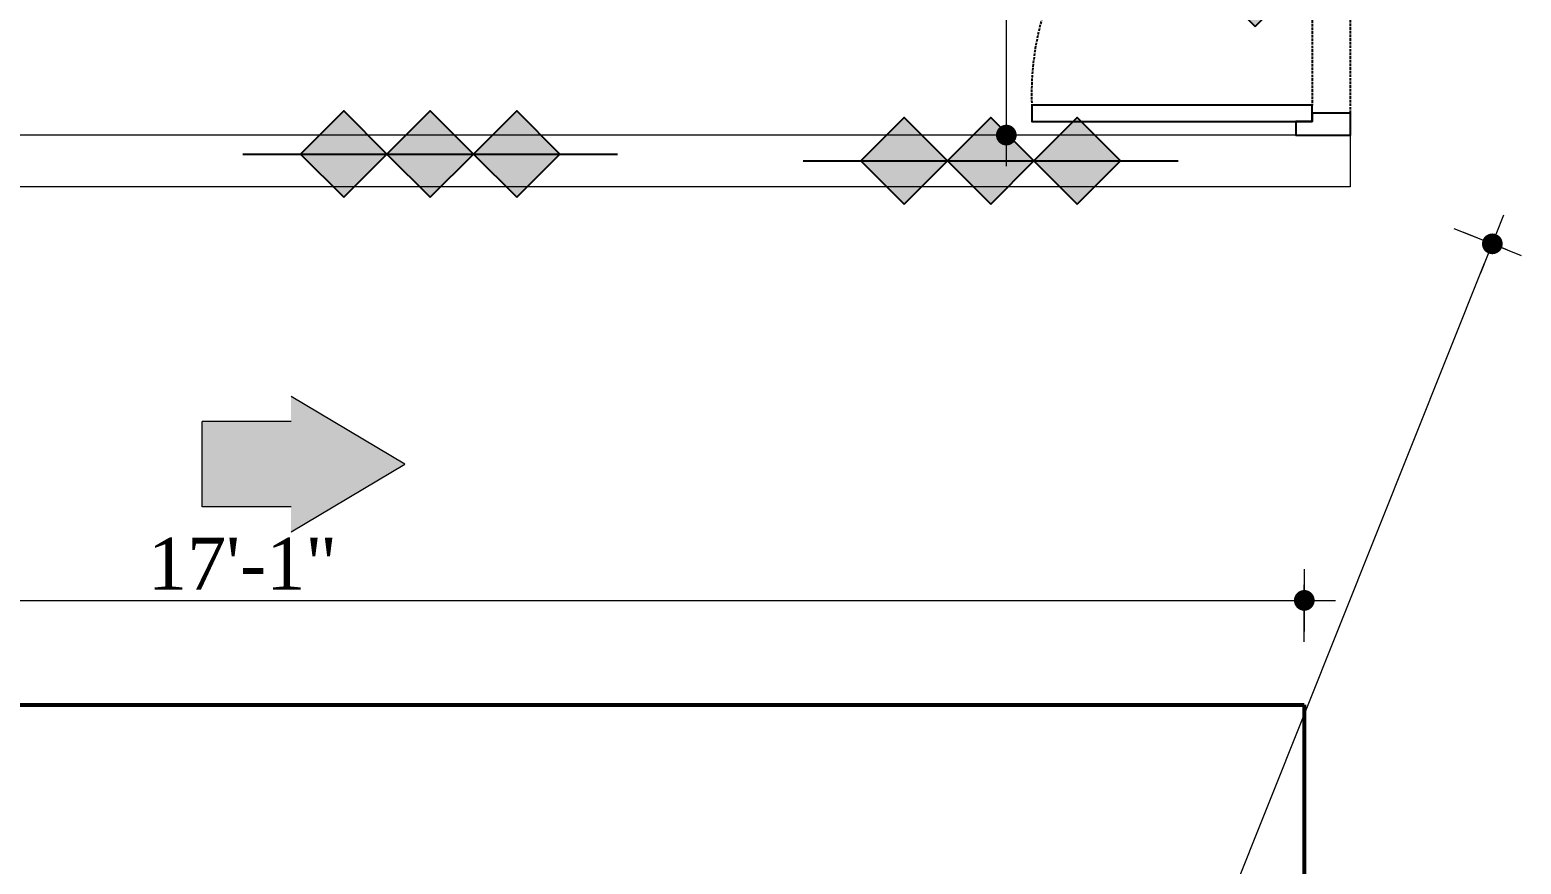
# Model space of a CAD drawing. Header units: inches. Extents: x -250485 to 735580, y -140410 to 288049.
# Drawn here: x 45566.1 to 45710.2, y 21618.6 to 21699.1 of the extents above; entities that cross this region are included whole.
import ezdxf

# ---------------------------------------------------------------- set-up
doc = ezdxf.new("R2010")
doc.units = ezdxf.units.IN
doc.header["$MEASUREMENT"] = 0
doc.header["$PDMODE"] = 35
doc.linetypes.add('CONTINOUS', pattern=[0])
doc.linetypes.add('DASH', pattern=[0.35, 0.25, -0.1])
doc.layers.get('0').update_dxf_attribs({"lineweight": 0})
doc.layers.get('Defpoints').update_dxf_attribs({"lineweight": 0})
doc.layers.add('bp door', color=40, linetype='Continuous')
doc.layers.add('fire rated wall', color=7, linetype='Continuous')
for name, color, linetype, lineweight in [('evacuation plan', 162, 'Continuous', 13), ('Layer1', 134, 'Continuous', 0), ('plater', 253, 'Continuous', 25), ('wall', 7, 'Continuous', 0), ('WALL (I)', 7, 'Continuous', 0)]:
    doc.layers.add(name, color=color, linetype=linetype, lineweight=lineweight)
doc.styles.add('REG', font='times.ttf')
doc.dimstyles.new('Dim-Pres', dxfattribs={"dimtxt": 5.5, "dimasz": 2, "dimexe": 1.5, "dimexo": 1.5, "dimgap": 1, "dimtad": 3, "dimdec": 0, "dimzin": 3, "dimdsep": 46, "dimlunit": 4, "dimtxsty": 'REG', "dimblk": 'point', "dimcen": 2, "dimclrd": 256, "dimclre": 256, "dimclrt": 7, "dimadec": 0, "dimazin": 0, "dimtfac": 0.75, "dimtdec": 0, "dimtmove": 1, "dimatfit": 3, "dimldrblk": 'point', "dimfxl": 0, "dimtolj": 1, "dimtzin": 0, "dimlwd": -1, "dimlwe": -1, "dimarcsym": 1})

# ---------------------------------------------------------------- blocks, each defined once
blk = doc.blocks.new('fhfghfhfghd')
at = {"ltscale": 100000, "extrusion": (0.1637241194210119, -1.519683372980609e-14, 0.9865061645625)}
h = blk.add_hatch(color=1, dxfattribs=at)
h.paths.add_polyline_path([(-12400.03950430365, -24623.56954151635), (-12402.11135352321, -24625.64273150856), (-12400.046189327, -24627.70656012255), (-12400.03950430365, -24627.69987077307), (-12400.03147850764, -24627.70789137864), (-12397.96631431143, -24625.64139073591)])
h.paths.add_polyline_path([(-12402.11135352321, -24629.77306076529), (-12400.038163531, -24631.84490998485), (-12397.96631431143, -24629.77171999263), (-12400.03147850764, -24627.70789137864), (-12400.03816353099, -24627.71458072812), (-12400.046189327, -24627.70656012255)])
at = {"ltscale": 100000}
h = blk.add_hatch(color=1, dxfattribs=at)
h.paths.add_polyline_path([(24988.40647619586, -12399.37717948155), (24990.5056386207, -12401.47498433684), (24992.59532239018, -12399.38394825329), (24992.58854923811, -12399.37717948155), (24992.59667032393, -12399.36905314027), (24990.50428105115, -12397.27801705671)])
h.paths.add_polyline_path([(24994.68771166294, -12401.47498433684), (24996.78551651824, -12399.37582191201), (24994.68635409341, -12397.27801705671), (24992.59667032392, -12399.36905314027), (24992.60344347599, -12399.37582191201), (24992.59532239018, -12399.38394825329)])
at = {"layer": 'bp door', "color": 1}
for p, q in [((24947.26026888039, -12395.43825502129, 2.69924133385166), (24947.26026888039, -12390.16274854307, 2.69924133385166)), ((24949.37047147168, -12390.16274854307, 2.699241333850738), (24949.37047147167, -12393.85560307782, 2.699241333850738)), ((24948.57914549993, -12420.9522332415, 2.699241333852582), (24948.57914549994, -12393.85560307782, 2.69924133385166)), ((24950.16179744339, -12393.85560307782, 2.69924133385166), (24950.16179744339, -12420.9522332415, 2.699241333852582)), ((24948.57914549994, -12395.43825502129, 2.69924133385166), (24947.26026888039, -12395.43825502129, 2.69924133385166))]:
    blk.add_line(p, q, dxfattribs=at)
at = {"layer": 'bp door', "color": 1, "linetype": 'DASH'}
for p, q in [((25005.15006628911, -12390.16274854307, 2.69924133385166), (24947.78781952796, -12390.16274854305, 2.69924133385166)), ((24948.57914549968, -12393.85560307782, 2.69924133385166), (25004.35874031738, -12393.85560307782, 2.69924133385166))]:
    blk.add_line(p, q, dxfattribs=at)
at = {"layer": 'bp door', "color": 1, "extrusion": (-0.1637241194210199, 0, 0.9865061645624986)}
blk.add_line((24947.26026888039, -12393.16274854307, 2.69924133385166), (24949.31390625194, -12393.16274854307, 3.040070395386476), dxfattribs=at)
at = {"layer": 'bp door', "color": 1, "elevation": 2.69924133385166}
for points in [[(25005.15006628909, -12393.85560307782), (25005.94139226085, -12393.85560307782), (25005.94139226085, -12395.43825502129), (25007.26026888039, -12395.43825502129), (25007.2602688804, -12390.16274854307), (25005.1500662891, -12390.16274854307)], [(25004.35874031738, -12420.9522332415), (25005.94139226084, -12420.9522332415), (25005.94139226085, -12393.85560307782), (25004.35874031738, -12393.85560307782)], [(24992.09532239019, -12399.38394825327), (24989.99615996534, -12397.28614339797), (24987.89835511005, -12399.38530582281), (24989.99751753488, -12401.48311067811)], [(24992.10344347599, -12399.375821912), (24990.00428105116, -12397.2780170567), (24987.90647619586, -12399.37717948153), (24990.00563862068, -12401.47498433684)], [(24996.78551651824, -12399.375821912), (24994.68635409341, -12397.2780170567), (24992.5885492381, -12399.37717948153), (24994.68771166296, -12401.47498433684)]]:
    blk.add_lwpolyline(points, close=True, dxfattribs=at)
at = {"layer": 'bp door', "color": 1, "extrusion": (0.1637241194210119, -1.519683372980609e-14, 0.9865061645625)}
for points, elevation in [([(-12400.046189327, -24627.70656012257), (-12397.97434010744, -24625.63337013034), (-12400.04753009965, -24623.56152091079), (-12402.11937931922, -24625.634710903)], 4087.131037704909), ([(-12400.03816353099, -24627.71458072812), (-12397.96631431143, -24625.64139073591), (-12400.03950430364, -24623.56954151635), (-12402.11135352321, -24625.64273150858)], 4087.131037704911), ([(-12400.03816353099, -24631.84490998485), (-12397.96631431143, -24629.77171999264), (-12400.03950430364, -24627.69987077307), (-12402.11135352321, -24629.77306076531)], 4087.131037704914)]:
    blk.add_lwpolyline(points, close=True, dxfattribs=dict(at, elevation=elevation))
at = {"layer": 'bp door', "color": 1, "linetype": 'DASH'}
blk.add_arc((25003.27338817458, -12394.16977082882, 2.699241333849816), 26.80444519404007, 179.3284360777172, 272.3206263789623, dxfattribs=at)
at = {"layer": 'bp door', "color": 1, "linetype": 'DASH', "extrusion": (8.203733096619929e-15, -1.519064453776703e-14, -1)}
blk.add_ellipse((24949.66449764248, -12394.16977082882, 2.699241333852582), major_axis=(18.9536049626454, -18.95360496265239), ratio=0.9999999999998684, start_param=5.486066142201646, end_param=7.109086041598895, dxfattribs=at)
blk = doc.blocks.new('dot')
at = {"color": 4}
for p, q in [((0, 1.5), (0, -1.5)), ((-1.5, 0), (1.5, 0))]:
    blk.add_line(p, q, dxfattribs=at)
at = {"color": 6, "const_width": 0.5}
blk.add_lwpolyline([(-0.25, 0, 1), (0.25, 0, 1)], format="xyb", close=True, dxfattribs=at)
blk = doc.blocks.new('point')
blk.add_blockref('dot', (0, 0))
blk = doc.blocks.new('*D631')
at = {"layer": 'Defpoints', "color": 0, "ltscale": 30, "transparency": 16777216}
for p in [(45693.68155436221, 21748.96433871157), (45660.43923304617, 21688.96433871156), (45693.68155436221, 21688.96433871156)]:
    blk.add_point(p, dxfattribs=at)
at = {"layer": 'Layer1', "ltscale": 30, "transparency": 16777216}
for p, q in [((45664.43923304617, 21748.96433871157), (45658.93923304617, 21748.96433871157)), ((45660.43923304617, 21746.96433871157), (45660.43923304617, 21690.96433871156)), ((45664.43923304617, 21688.96433871156), (45658.93923304617, 21688.96433871156))]:
    blk.add_line(p, q, dxfattribs=at)
at = {"layer": 'Layer1', "ltscale": 30, "transparency": 16777216, "xscale": 2, "yscale": 2, "zscale": 2}
for p, rotation in [((45660.43923304617, 21748.96433871157), 90), ((45660.43923304617, 21688.96433871156), 270)]:
    blk.add_blockref('point', p, dxfattribs=dict(at, rotation=rotation))
at = {"layer": 'Layer1', "color": 7, "ltscale": 30, "transparency": 16777216, "insert": (45656.89597421415, 21718.96433871157), "char_height": 5, "attachment_point": 5, "rotation": 90, "style": 'REG'}
blk.add_mtext('\\A1;5\'-0"', dxfattribs=at)
blk = doc.blocks.new('bfg')
at = {"layer": 'fire rated wall'}
h = blk.add_hatch(color=1, dxfattribs=at)
h.dxf.hatch_style = 1
h.paths.add_polyline_path([(9432308.674082786, -5613534.505642245), (9432321.426479785, -5613547.258039244), (9432334.178876786, -5613534.505642245)])
h.paths.add_polyline_path([(9432334.178876786, -5613534.505642245), (9432321.426479785, -5613521.753245245), (9432308.674082786, -5613534.505642245)])
h.paths.add_polyline_path([(9432334.178876786, -5613534.505642245), (9432359.683670785, -5613534.505642245), (9432346.931273786, -5613521.753245245)])
h.paths.add_polyline_path([(9432334.178876786, -5613534.505642245), (9432346.931273786, -5613547.258039244), (9432359.683670785, -5613534.505642245)])
at = {"layer": 'fire rated wall', "color": 1, "elevation": 4.752381534793134e-10}
for points in [[(9432321.426479785, -5613547.258039244), (9432334.178876786, -5613534.505642245), (9432321.426479785, -5613521.753245245), (9432308.674082786, -5613534.505642245)], [(9432346.931273786, -5613547.258039244), (9432359.683670785, -5613534.505642245), (9432346.931273786, -5613521.753245245), (9432334.178876786, -5613534.505642245)]]:
    blk.add_lwpolyline(points, close=True, dxfattribs=at)
blk.add_lwpolyline([(9432291.670886785, -5613534.505642245), (9432376.686866786, -5613534.505642245)], dxfattribs=at)
blk = doc.blocks.new('3HR RATE')
at = {"layer": 'fire rated wall', "xscale": 1.292997314696549, "yscale": 1.292997314696549, "zscale": 1.292997314696549}
for p in [(-12191616.17044229, 7245476.705624639), (-12191583.19281213, 7245476.705624639)]:
    blk.add_blockref('bfg', p, dxfattribs=at)
blk = doc.blocks.new('hfev')
at = {"layer": 'evacuation plan'}
h = blk.add_hatch(color=60, dxfattribs=at)
h.dxf.hatch_style = 1
h.paths.add_polyline_path([(40299.06013279775, 13041.13714451433), (40287.1843532685, 13021.1588123658), (40310.935912327, 13021.1588123658)])
h.paths.add_polyline_path([(40306.54383744636, 13021.1588123658), (40291.57642814914, 13021.1588123658), (40291.57642814914, 13005.53081568079), (40306.54383744636, 13005.53081568079)])
at = {"layer": 'evacuation plan', "color": 9, "true_color": 0xafd9aa}
for p, q in [((40287.1843532685, 13021.1588123658), (40299.06013279775, 13041.13714451433)), ((40299.06013279775, 13041.13714451433), (40310.935912327, 13021.1588123658)), ((40291.57642814914, 13021.1588123658), (40291.57642814914, 13005.53081568079)), ((40306.54383744636, 13021.1588123658), (40306.54383744636, 13005.53081568079)), ((40291.57642814914, 13005.53081568079), (40306.54383744636, 13005.53081568079))]:
    blk.add_line(p, q, dxfattribs=at)
blk = doc.blocks.new('*D652')
at = {"layer": 'Defpoints', "color": 0, "ltscale": 30, "transparency": 16777216}
for p in [(45693.64320988327, 21683.96433871156), (45707.3952492537, 21678.46711314036), (45503.56734631895, 21208.46433871156)]:
    blk.add_point(p, dxfattribs=at)
at = {"layer": 'Layer1', "ltscale": 30, "transparency": 16777216}
for p, q in [((45703.68100821921, 21679.9518398956), (45708.78808964163, 21677.91034060714)), ((45518.061749067, 21204.82423365761), (45706.65288587608, 21676.60999262312)), ((45513.60514465489, 21204.45183989561), (45518.71222607731, 21202.41034060715))]:
    blk.add_line(p, q, dxfattribs=at)
at = {"layer": 'Layer1', "ltscale": 30, "transparency": 16777216, "xscale": 2, "yscale": 2, "zscale": 2}
for p, rotation in [((45707.3952492537, 21678.46711314036), 68.21148643820923), ((45517.31938568938, 21202.96711314037), 248.2114864382092)]:
    blk.add_blockref('point', p, dxfattribs=dict(at, rotation=rotation))
at = {"layer": 'Layer1', "color": 7, "ltscale": 30, "transparency": 16777216, "insert": (45609.06718813412, 21442.03230593752), "char_height": 5, "attachment_point": 5, "rotation": 68.21148643820923, "style": 'REG'}
blk.add_mtext('\\A1;42\'-8"', dxfattribs=at)
blk = doc.blocks.new('*D829')
at = {"layer": 'Defpoints', "color": 0, "ltscale": 30, "transparency": 16777216}
for p in [(45689.22840450459, 21644.04439861857), (45484.06734631895, 21633.96433871157), (45689.22840450459, 21633.02033985619)]:
    blk.add_point(p, dxfattribs=at)
at = {"layer": 'Layer1', "ltscale": 30, "transparency": 16777216}
for p, q in [((45484.06734631895, 21640.04439861857), (45484.06734631895, 21645.54439861857)), ((45689.22840450459, 21640.04439861857), (45689.22840450459, 21645.54439861857)), ((45486.06734631895, 21644.04439861857), (45687.22840450459, 21644.04439861857))]:
    blk.add_line(p, q, dxfattribs=at)
at = {"layer": 'Layer1', "ltscale": 30, "transparency": 16777216, "xscale": 2, "yscale": 2, "zscale": 2, "rotation": 180}
blk.add_blockref('point', (45484.06734631895, 21644.04439861857), dxfattribs=at)
at = {"layer": 'Layer1', "ltscale": 30, "transparency": 16777216, "xscale": 2, "yscale": 2, "zscale": 2}
blk.add_blockref('point', (45689.22840450459, 21644.04439861857), dxfattribs=at)
at = {"layer": 'Layer1', "color": 7, "ltscale": 30, "transparency": 16777216, "insert": (45586.64787541177, 21647.59486725592), "char_height": 5, "attachment_point": 5, "style": 'REG'}
blk.add_mtext('\\A1;17\'-1"', dxfattribs=at)

msp = doc.modelspace()

# ---------------------------------------------------------------- linework, layer by layer
at = {"layer": 'plater', "color": 7, "linetype": 'CONTINOUS', "lineweight": 18}
msp.add_lwpolyline([(45693.64320988327, 21688.96433871156), (45693.64320988327, 21683.96433871156)], dxfattribs=at)
at = {"layer": 'wall', "color": 75, "lineweight": 53, "ltscale": 100000}
for p, q in [((45484.06734631895, 21633.96433871157), (45689.22840450459, 21633.96433871157)), ((45689.22840450459, 21633.96433871157), (45689.22840450459, 21234.34450421194))]:
    msp.add_line(p, q, dxfattribs=at)
at = {"layer": 'WALL (I)', "color": 7, "ltscale": 30}
for p, q in [((45693.64320988327, 21688.96433871156), (45503.56734631895, 21688.96433871155)), ((45693.64320988327, 21683.96433871156), (45503.56734631895, 21683.96433871155))]:
    msp.add_line(p, q, dxfattribs=at)

# ---------------------------------------------------------------- block references
at = {"layer": 'evacuation plan', "color": 11, "true_color": 0xf27172, "xscale": -0.5499328878868255, "yscale": 0.5499328878868255, "zscale": 0.5499328876488784, "rotation": 270}
msp.add_blockref('hfev', (38430.57253526455, -504.592516504028), dxfattribs=at)
at = {"layer": 'Layer1', "rotation": 270}
msp.add_blockref('fhfghfhfghd', (58083.84430290529, 46696.22460759195, -2.69924133385166), dxfattribs=at)
at = {"layer": 'Layer1', "xscale": 0.2533935670508072, "yscale": 0.2533935670526262, "zscale": 0.2533935670521235}
for p in [(44494.13458208674, 24932.68790414203), (44548.28572079182, 24932.02427583834)]:
    msp.add_blockref('3HR RATE', p, dxfattribs=at)

# ---------------------------------------------------------------- dimensions: what is measured, and where the dimension line sits
at = {"layer": 'Layer1', "ltscale": 30}
dim = msp.add_linear_dim(base=(45660.43923304617, 21688.96433871156), p1=(45693.68155436221, 21748.96433871157), p2=(45693.68155436221, 21688.96433871156), angle=90, dimstyle='Dim-Pres', override={"dimtxt": 5, "dimfxl": 4, "dimfxlon": 1}, dxfattribs=at)
dim.commit()
dim.dimension.update_dxf_attribs({"geometry": '*D631', "text_midpoint": (45656.89597421415, 21718.96433871157)})
dim = msp.add_aligned_dim(p1=(45503.56734631895, 21208.46433871157), p2=(45693.64320988327, 21683.96433871156), distance=-14.810066705677068, dimstyle='Dim-Pres', override={"dimtxt": 5, "dimfxl": 4, "dimfxlon": 1}, dxfattribs=at)
dim.commit()
dim.dimension.update_dxf_attribs({"geometry": '*D652', "text_midpoint": (45609.06718813412, 21442.03230593752)})
dim = msp.add_linear_dim(base=(45689.22840450459, 21644.04439861857), p1=(45484.06734631895, 21633.96433871157), p2=(45689.22840450459, 21633.02033985619), dimstyle='Dim-Pres', override={"dimtxt": 5, "dimfxl": 4, "dimfxlon": 1}, dxfattribs=at)
dim.commit()
dim.dimension.update_dxf_attribs({"geometry": '*D829', "text_midpoint": (45586.64787541177, 21647.59486725592)})

doc.saveas('drawing.dxf')
